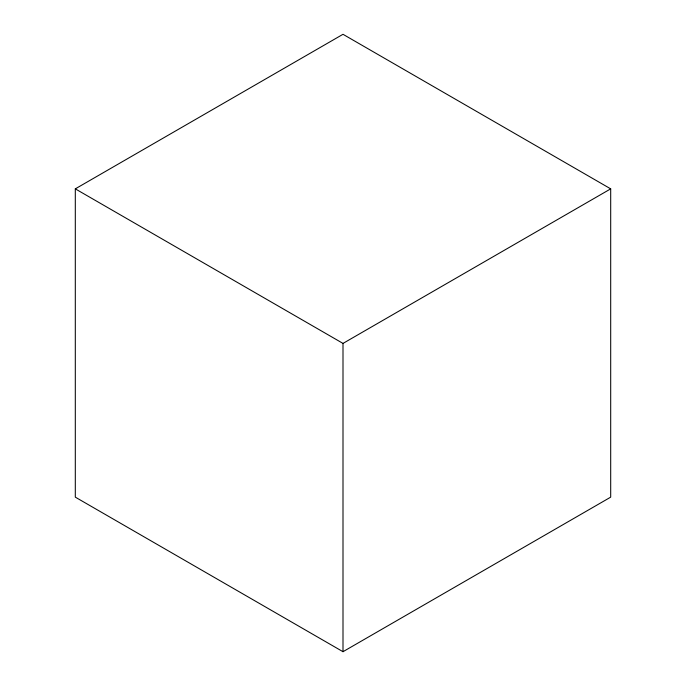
<?xml version="1.0" encoding="UTF-8"?>
<svg xmlns="http://www.w3.org/2000/svg" width="686" height="686" viewBox="0 0 686 686"><rect width="100%" height="100%" fill="white"/><g stroke="black" fill="none" stroke-linecap="round" stroke-linejoin="round"><path stroke-width="1.03" d="M75.306 188.856L343 34.3L610.694 188.856L610.694 497.144L343 651.7L75.306 497.144L75.306 188.856L343 343.412L610.694 188.856M343 343.412L343 651.7"/></g></svg>
